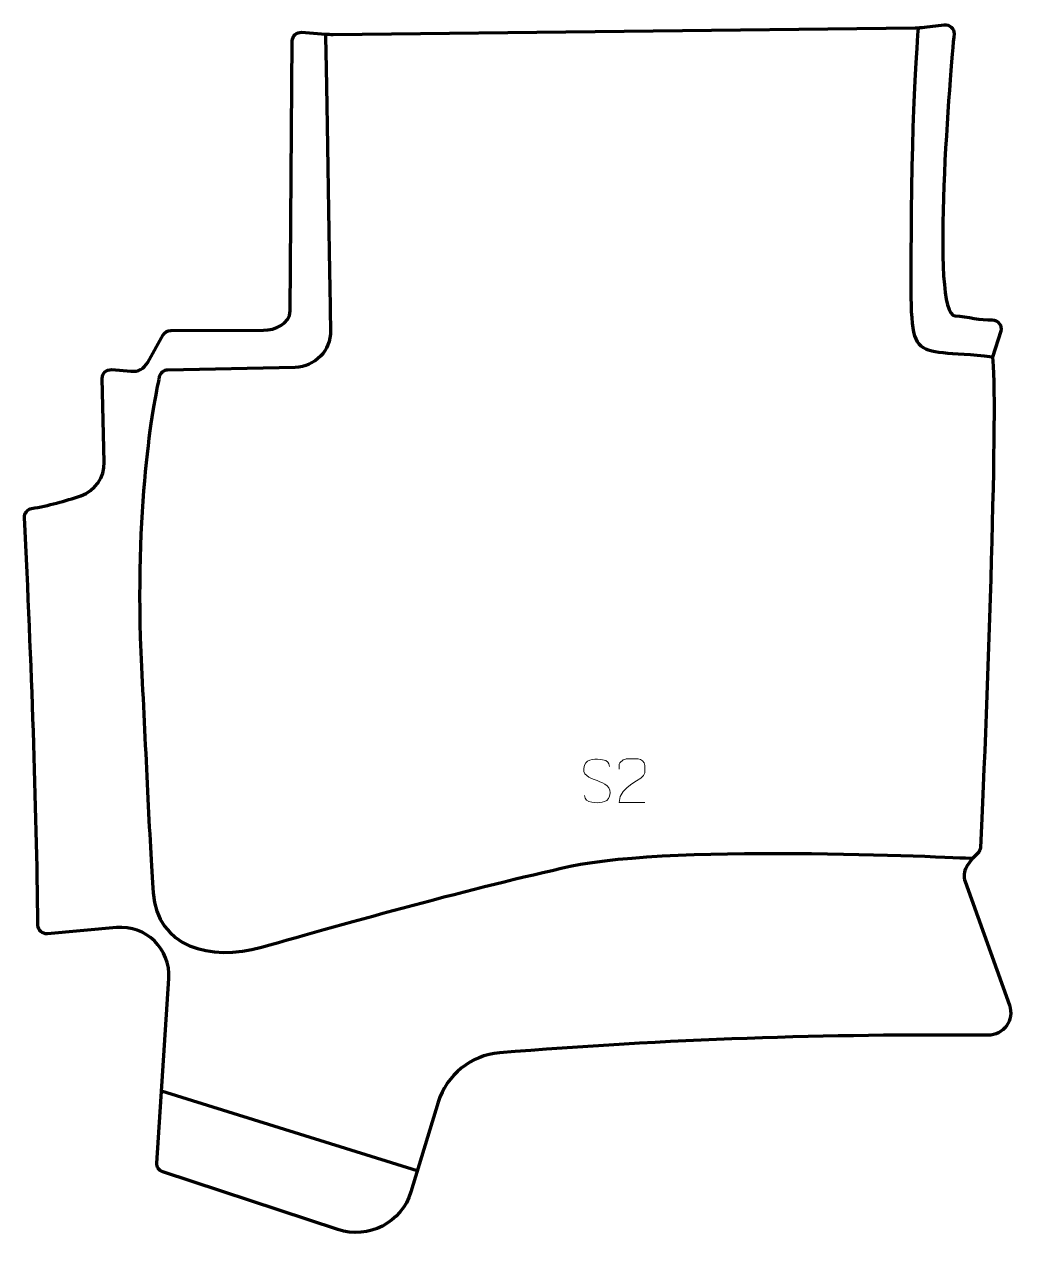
# Model space of a CAD drawing. Header units: millimetres. Extents: x -285 to 282, y -353 to 344.
import ezdxf

# ---------------------------------------------------------------- set-up
doc = ezdxf.new("R2010")
doc.units = ezdxf.units.MM
doc.header["$MEASUREMENT"] = 0
for name, color, linetype in [('layer 1', 7, 'Continuous'), ('layer 2', 7, 'Continuous'), ('layer 3', 7, 'Continuous')]:
    doc.layers.add(name, color=color, linetype=linetype)

msp = doc.modelspace()

# ---------------------------------------------------------------- linework, layer by layer
at = {"layer": 'layer 1', "color": 250, "lineweight": 9}
for points, knots in [([(42.7703, -89.5503), (38.522, -88.0799), (33.6139, -86.2841), (35.619, -80.7638), (35.619, -80.7638), (37.1225, -76.6239), (42.3361, -77.0124), (45.9397, -77.6135), (45.9397, -77.6135), (48.8003, -78.0907), (49.665, -79.3039), (49.9756, -81.388)], [0, 0, 0, 0, 0.25, 0.25, 0.25, 0.25, 0.5, 0.5, 0.5, 0.5, 1, 1, 1, 1]), ([(70.1417, -102.0374), (65.2273, -102.0371), (60.3129, -102.0371), (55.3988, -102.0374), (55.3988, -102.0374), (55.3988, -92.1051), (70.0498, -89.4639), (70.1417, -85.1536), (70.1417, -85.1536), (70.1414, -83.7295), (70.1414, -82.3058), (70.1417, -80.8825), (70.1417, -80.8825), (70.1248, -78.8054), (68.002, -77.0806), (66.331, -77.0633), (66.331, -77.0633), (64.2578, -77.0637), (62.1849, -77.0637), (60.1125, -77.0633), (60.1125, -77.0633), (58.2904, -77.0468), (55.4657, -78.8389), (55.3988, -80.9325), (55.3988, -80.9325), (55.3988, -80.9325), (55.3988, -82.9873), (55.3988, -82.9873)], [0, 0, 0, 0, 0.125, 0.125, 0.125, 0.125, 0.25, 0.25, 0.25, 0.25, 0.375, 0.375, 0.375, 0.375, 0.5, 0.5, 0.5, 0.5, 0.625, 0.625, 0.625, 0.625, 0.75, 0.75, 0.75, 0.75, 1, 1, 1, 1]), ([(42.7703, -89.5504), (46.7889, -91.1971), (51.8184, -93.0854), (49.9844, -98.4457), (49.9844, -98.4457), (48.5246, -102.7121), (43.6138, -102.4554), (39.8877, -101.9007), (39.8877, -101.9007), (37.1377, -101.4909), (35.9168, -100.2774), (35.5388, -98.1652)], [0, 0, 0, 0, 0.25, 0.25, 0.25, 0.25, 0.5, 0.5, 0.5, 0.5, 1, 1, 1, 1])]:
    msp.add_open_spline(points, degree=3, knots=knots, dxfattribs=at)
at = {"layer": 'layer 2', "color": 230, "lineweight": 200}
msp.add_open_spline([(262.4298, -127.8122), (266.5744, -44.4782), (272.5741, 134.062), (269.2609, 153.1542), (269.2609, 153.1542), (269.2609, 153.1542), (274.0287, 167.9618), (274.0287, 167.9618), (274.0287, 167.9618), (275.0863, 171.2466), (272.5464, 174.5707), (269.0818, 174.4505), (269.0818, 174.4505), (262.7193, 174.2295), (255.0101, 176.2738), (248.0043, 176.8454), (248.0043, 176.8454), (233.0244, 176.603), (245.786, 321.9433), (247.3091, 338.4002), (247.3091, 338.4002), (247.4054, 341.4393), (244.7639, 343.8537), (241.7288, 343.4998), (241.7288, 343.4998), (241.7288, 343.4998), (230.2983, 342.1686), (230.2983, 342.1686), (230.2983, 342.1686), (228.5548, 341.9653), (226.8016, 341.8539), (225.0464, 341.8342), (225.0464, 341.8342), (225.0464, 341.8342), (-108.4337, 338.1076), (-108.4337, 338.1076), (-108.4337, 338.1076), (-109.8818, 338.0914), (-111.3292, 338.138), (-112.7727, 338.2477), (-112.7727, 338.2477), (-112.7727, 338.2477), (-126.4443, 339.2841), (-126.4443, 339.2841), (-126.4443, 339.2841), (-129.331, 339.503), (-131.7995, 337.2445), (-131.822, 334.3639), (-131.822, 334.3639), (-131.822, 334.3639), (-133.0288, 179.6983), (-133.0288, 179.6983), (-133.0288, 179.6983), (-133.0882, 172.0854), (-141.9189, 168.5302), (-148.2109, 168.5179), (-148.2109, 168.5179), (-148.2109, 168.5179), (-201.3932, 168.409), (-201.3932, 168.409), (-201.3932, 168.409), (-203.1984, 168.4051), (-204.8616, 167.4333), (-205.7434, 165.8665), (-205.7434, 165.8665), (-205.7434, 165.8665), (-214.6445, 150.056), (-214.6445, 150.056), (-214.6445, 150.056), (-216.563, 146.6476), (-220.31, 144.6729), (-224.2224, 145.0075), (-224.2224, 145.0075), (-224.2224, 145.0075), (-235.2823, 145.9536), (-235.2823, 145.9536), (-235.2823, 145.9536), (-238.2496, 146.2077), (-240.7794, 143.8404), (-240.7073, 140.8783), (-240.7073, 140.8783), (-240.7073, 140.8783), (-239.5383, 92.949), (-239.5383, 92.949), (-239.5383, 92.949), (-239.3376, 84.3373), (-244.7323, 76.5879), (-252.8938, 73.7181), (-252.8938, 73.7181), (-262.0261, 70.5068), (-271.4501, 68.0893), (-281.1258, 66.3547), (-281.1258, 66.3547), (-283.5871, 65.9134), (-285.3295, 63.7095), (-285.2103, 61.2234), (-285.2103, 61.2234), (-281.1597, -23.2108), (-278.2916, -103.1852), (-277.5287, -172.397), (-277.5287, -172.397), (-277.4968, -175.2995), (-274.9838, -177.5564), (-272.0785, -177.2956), (-272.0785, -177.2956), (-272.0785, -177.2956), (-232.569, -173.7464), (-232.569, -173.7464), (-232.569, -173.7464), (-215.6696, -172.228), (-201.3935, -186.0795), (-202.4938, -202.9264), (-202.4938, -202.9264), (-202.4938, -202.9264), (-209.4044, -308.7052), (-209.4044, -308.7052), (-209.4044, -308.7052), (-209.5519, -310.9653), (-208.1463, -313.0402), (-205.9849, -313.7521), (-205.9849, -313.7521), (-205.9849, -313.7521), (-105.7709, -346.7673), (-105.7709, -346.7673), (-105.7709, -346.7673), (-88.1755, -352.6322), (-69.1931, -342.8751), (-63.8238, -325.2059), (-63.8238, -325.2059), (-63.8238, -325.2059), (-48.2147, -273.8421), (-48.2147, -273.8421), (-48.2147, -273.8421), (-43.4429, -258.1396), (-29.504, -246.9487), (-13.0712, -245.5987), (-13.0712, -245.5987), (82.7601, -237.7253), (176.1437, -234.6405), (266.6661, -235.473), (266.6661, -235.473), (275.697, -235.556), (282.0519, -226.6739), (279.0225, -218.2076), (279.0225, -218.2076), (279.0225, -218.2076), (253.7037, -147.4426), (253.7037, -147.4426), (253.7037, -147.4426), (252.7012, -144.675), (252.9865, -141.6119), (254.4644, -139.0652), (254.4644, -139.0652), (256.1245, -136.2038), (258.2399, -133.5712), (260.8534, -131.188), (260.8534, -131.188), (261.8068, -130.3186), (262.3656, -129.1009), (262.4298, -127.8122)], degree=3, knots=[0, 0, 0, 0, 0.02439024, 0.02439024, 0.02439024, 0.02439024, 0.04878049, 0.04878049, 0.04878049, 0.04878049, 0.07317073, 0.07317073, 0.07317073, 0.07317073, 0.09756098, 0.09756098, 0.09756098, 0.09756098, 0.12195122, 0.12195122, 0.12195122, 0.12195122, 0.14634146, 0.14634146, 0.14634146, 0.14634146, 0.17073171, 0.17073171, 0.17073171, 0.17073171, 0.19512195, 0.19512195, 0.19512195, 0.19512195, 0.2195122, 0.2195122, 0.2195122, 0.2195122, 0.24390244, 0.24390244, 0.24390244, 0.24390244, 0.26829268, 0.26829268, 0.26829268, 0.26829268, 0.29268293, 0.29268293, 0.29268293, 0.29268293, 0.31707317, 0.31707317, 0.31707317, 0.31707317, 0.34146341, 0.34146341, 0.34146341, 0.34146341, 0.36585366, 0.36585366, 0.36585366, 0.36585366, 0.3902439, 0.3902439, 0.3902439, 0.3902439, 0.41463415, 0.41463415, 0.41463415, 0.41463415, 0.43902439, 0.43902439, 0.43902439, 0.43902439, 0.46341463, 0.46341463, 0.46341463, 0.46341463, 0.48780488, 0.48780488, 0.48780488, 0.48780488, 0.51219512, 0.51219512, 0.51219512, 0.51219512, 0.53658537, 0.53658537, 0.53658537, 0.53658537, 0.56097561, 0.56097561, 0.56097561, 0.56097561, 0.58536585, 0.58536585, 0.58536585, 0.58536585, 0.6097561, 0.6097561, 0.6097561, 0.6097561, 0.63414634, 0.63414634, 0.63414634, 0.63414634, 0.65853659, 0.65853659, 0.65853659, 0.65853659, 0.68292683, 0.68292683, 0.68292683, 0.68292683, 0.70731707, 0.70731707, 0.70731707, 0.70731707, 0.73170732, 0.73170732, 0.73170732, 0.73170732, 0.75609756, 0.75609756, 0.75609756, 0.75609756, 0.7804878, 0.7804878, 0.7804878, 0.7804878, 0.80487805, 0.80487805, 0.80487805, 0.80487805, 0.82926829, 0.82926829, 0.82926829, 0.82926829, 0.85365854, 0.85365854, 0.85365854, 0.85365854, 0.87804878, 0.87804878, 0.87804878, 0.87804878, 0.90243902, 0.90243902, 0.90243902, 0.90243902, 0.92682927, 0.92682927, 0.92682927, 0.92682927, 0.95121951, 0.95121951, 0.95121951, 0.95121951, 1, 1, 1, 1], dxfattribs=at)
at = {"layer": 'layer 3', "color": 142, "lineweight": 200}
for points, knots in [([(269.2608, 153.1541), (219.7064, 159.3452), (222.6029, 143.7), (222.8552, 222.2266), (222.8552, 222.2266), (223.1077, 300.7535), (227.011, 341.8975), (227.011, 341.8975)], [0, 0, 0, 0, 0.33333333, 0.33333333, 0.33333333, 0.33333333, 1, 1, 1, 1]), ([(-112.7947, 338.2491), (-111.9091, 297.7087), (-110.5788, 207.0144), (-109.9008, 168.3215), (-109.9008, 168.3215), (-109.7012, 156.9224), (-118.7557, 147.5105), (-130.1539, 147.2652), (-130.1539, 147.2652), (-130.1539, 147.2652), (-203.2156, 145.6942), (-203.2156, 145.6942), (-203.2156, 145.6942), (-205.5173, 145.6449), (-207.4868, 144.0321), (-207.9878, 141.7849), (-207.9878, 141.7849), (-211.3603, 126.6672), (-222.7827, 67.3954), (-218.1922, -24.4405), (-218.1922, -24.4405), (-215.825, -71.8052), (-213.6253, -123.907), (-211.4573, -153.9271), (-211.4573, -153.9271), (-209.2403, -184.6222), (-178.9343, -193.4996), (-149.3568, -184.9976), (-149.3568, -184.9976), (-99.4495, -170.6523), (-26.634, -150.4699), (27.3358, -138.6686), (27.3358, -138.6686), (88.5044, -125.2933), (258.0234, -134.0873), (258.0234, -134.0873)], [0, 0, 0, 0, 0.1, 0.1, 0.1, 0.1, 0.2, 0.2, 0.2, 0.2, 0.3, 0.3, 0.3, 0.3, 0.4, 0.4, 0.4, 0.4, 0.5, 0.5, 0.5, 0.5, 0.6, 0.6, 0.6, 0.6, 0.7, 0.7, 0.7, 0.7, 0.8, 0.8, 0.8, 0.8, 1, 1, 1, 1])]:
    msp.add_open_spline(points, degree=3, knots=knots, dxfattribs=at)
msp.add_open_spline([(-60.1851, -313.2316), (-60.1851, -313.2316), (-206.7195, -267.6065), (-206.7195, -267.6065)], degree=3, dxfattribs=at)

doc.saveas('drawing.dxf')
